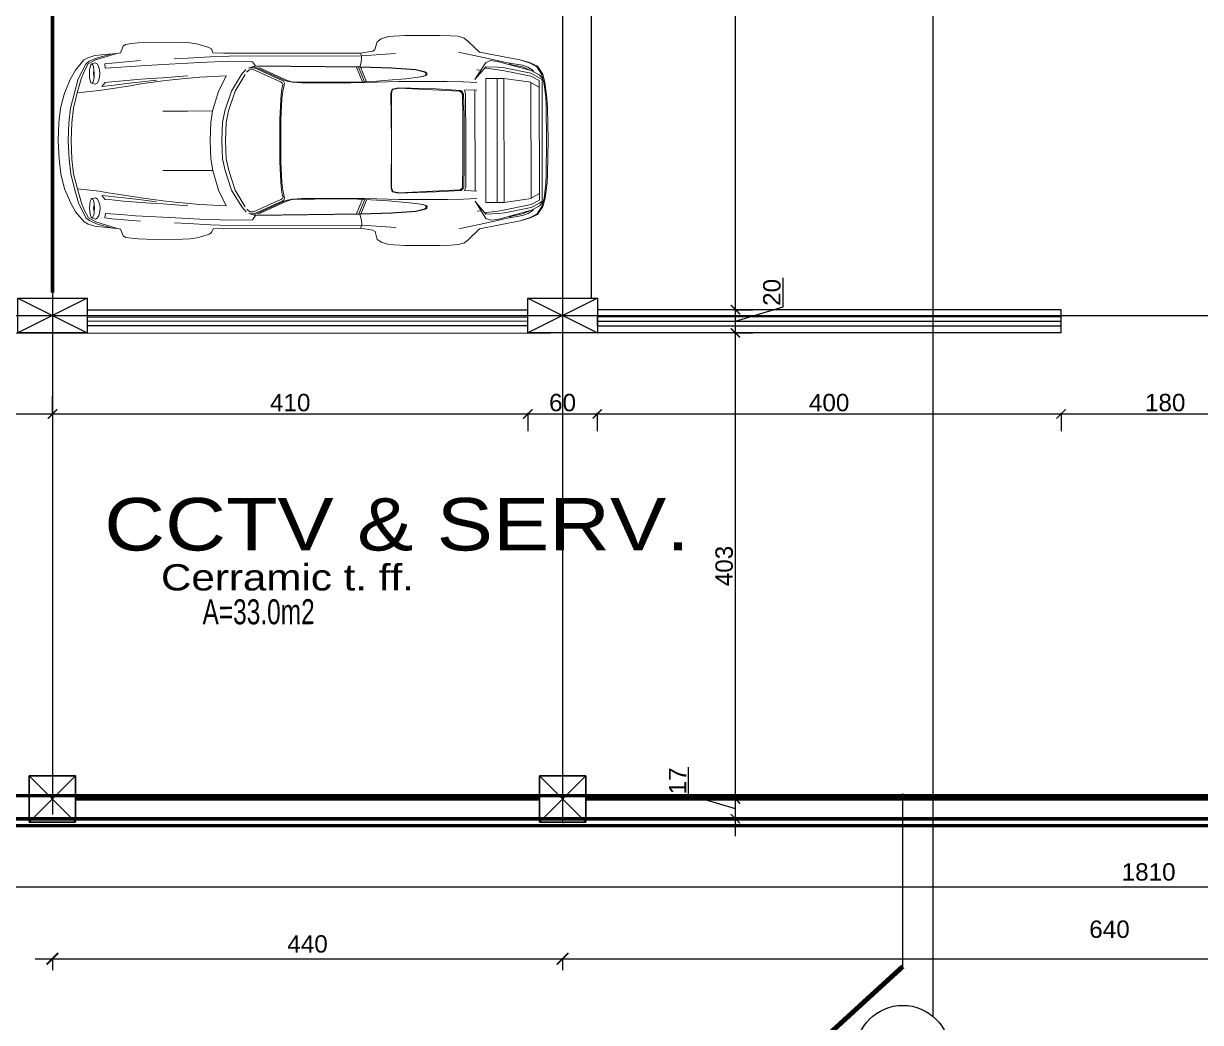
# Model space of a CAD drawing. Extents: x 250879 to 348495, y -51522 to -9360.
# Drawn here: x 307657 to 308673, y -23704 to -22841 of the extents above; entities that cross this region are included whole.
import ezdxf

# ---------------------------------------------------------------- set-up
doc = ezdxf.new("R2010")
doc.units = 0
doc.layers.get('0').update_dxf_attribs({"linetype": 'CONTINUOUS'})
doc.layers.get('DEFPOINTS').update_dxf_attribs({"color": 9, "linetype": 'CONTINUOUS'})
for name, color, linetype, lineweight in [('A-text finishing', 6, 'CONTINUOUS', 13), ('A-text function', 30, 'CONTINUOUS', 20), ('FIGURES', 153, 'CONTINUOUS', 0)]:
    doc.layers.add(name, color=color, linetype=linetype, lineweight=lineweight)
for name, color, linetype in [('AXIS', 1, 'CONTINUOUS'), ('COLUMN', 5, 'CONTINUOUS'), ('FURNITURE', 4, 'CONTINUOUS'), ('HATCH', 8, 'CONTINUOUS'), ('TEXT', 3, 'CONTINUOUS'), ('WALL', 7, 'CONTINUOUS'), ('WALL1', 2, 'CONTINUOUS')]:
    doc.layers.add(name, color=color, linetype=linetype)
doc.styles.add('ARIAL', font='BOD_CR.TTF', dxfattribs={"width": 1.2})
doc.styles.get("Standard").update_dxf_attribs({"font": 'sanss___.ttf', "height": 15})
doc.dimstyles.get("Standard").update_dxf_attribs({"dimtxt": 15, "dimasz": 10, "dimexe": 10, "dimexo": 30, "dimgap": 5, "dimtad": 1, "dimdec": 0, "dimdsep": 46, "dimtxsty": 'Standard', "dimblk1": 'ARCHTICK', "dimblk2": 'ARCHTICK', "dimsah": 1, "dimcen": 2.5, "dimdle": 15, "dimclrd": 3, "dimclre": 3, "dimclrt": 3, "dimazin": 0, "dimtfac": 1, "dimtdec": 0, "dimtmove": 2, "dimatfit": 2, "dimldrblk": 'ARCHTICK', "dimfxl": 1.0455, "dimfxlon": 1, "dimtolj": 1, "dimtzin": 0, "dimarcsym": 0})
doc.dimstyles.new('STANDARD$0', dxfattribs={"dimscale": 0, "dimtxt": 12, "dimasz": 8, "dimexe": 15, "dimexo": 0.0625, "dimgap": 2, "dimtad": 1, "dimdec": 0, "dimzin": 0, "dimdsep": 46, "dimtxsty": 'Standard', "dimblk1": 'ARCHTICK', "dimblk2": 'ARCHTICK', "dimsah": 1, "dimcen": 0.09, "dimdle": 15, "dimclrd": 3, "dimclre": 3, "dimclrt": 3, "dimazin": 0, "dimtfac": 1, "dimtdec": 0, "dimtofl": 0, "dimtmove": 1, "dimatfit": 3, "dimldrblk": 'ARCHTICK', "dimfxl": 1.0455, "dimfxlon": 1, "dimtolj": 1, "dimtzin": 0, "dimarcsym": 0})

# ---------------------------------------------------------------- blocks, each defined once
blk = doc.blocks.new('_ARCHTICK')
at = {"color": 0, "linetype": 'ByBlock', "const_width": 0.15}
blk.add_lwpolyline([(-0.5, -0.5), (0.5, 0.5)], dxfattribs=at)
blk = doc.blocks.new('*D143')
at = {"layer": 'DEFPOINTS', "color": 0, "linetype": 'ByBlock', "ltscale": 3, "transparency": 16777216}
for p in [(307681.6, -23640.9), (308122.1, -23640.9), (308122.1, -23648.7)]:
    blk.add_point(p, dxfattribs=at)
at = {"layer": 'WALL1', "color": 3, "linetype": 'ByBlock', "lineweight": -2, "ltscale": 3, "transparency": 16777216}
for p, q in [((307666.6, -23648.7), (308137.1, -23648.7)), ((307681.6, -23648.7), (307681.6, -23658.7)), ((308122.1, -23648.7), (308122.1, -23658.7))]:
    blk.add_line(p, q, dxfattribs=at)
at = {"layer": 'WALL1', "color": 3, "linetype": 'ByBlock', "lineweight": -2, "ltscale": 3, "transparency": 16777216, "xscale": 10, "yscale": 10, "zscale": 10, "rotation": 180}
blk.add_blockref('_ARCHTICK', (307681.6, -23648.7), dxfattribs=at)
at = {"layer": 'WALL1', "color": 3, "linetype": 'ByBlock', "lineweight": -2, "ltscale": 3, "transparency": 16777216, "xscale": 10, "yscale": 10, "zscale": 10}
blk.add_blockref('_ARCHTICK', (308122.1, -23648.7), dxfattribs=at)
at = {"layer": 'WALL1', "color": 3, "linetype": 'ByBlock', "ltscale": 3, "transparency": 16777216, "insert": (307901.9, -23636), "char_height": 15, "attachment_point": 5}
blk.add_mtext('\\A1;440', dxfattribs=at)
blk = doc.blocks.new('*D144')
at = {"layer": 'DEFPOINTS', "color": 0, "linetype": 'ByBlock', "ltscale": 3, "transparency": 16777216}
for p in [(308122.1, -23640.9), (308762.4, -23648.7), (308762.4, -23648.7)]:
    blk.add_point(p, dxfattribs=at)
at = {"layer": 'WALL1', "color": 3, "linetype": 'ByBlock', "lineweight": -2, "ltscale": 3, "transparency": 16777216}
for p, q in [((308762.4, -23648.7), (308762.4, -23638.7)), ((308107.1, -23648.7), (308777.4, -23648.7)), ((308122.1, -23648.7), (308122.1, -23658.7))]:
    blk.add_line(p, q, dxfattribs=at)
at = {"layer": 'WALL1', "color": 3, "linetype": 'ByBlock', "lineweight": -2, "ltscale": 3, "transparency": 16777216, "xscale": 10, "yscale": 10, "zscale": 10, "rotation": 180}
blk.add_blockref('_ARCHTICK', (308122.1, -23648.7), dxfattribs=at)
at = {"layer": 'WALL1', "color": 3, "linetype": 'ByBlock', "lineweight": -2, "ltscale": 3, "transparency": 16777216, "xscale": 10, "yscale": 10, "zscale": 10}
blk.add_blockref('_ARCHTICK', (308762.4, -23648.7), dxfattribs=at)
at = {"layer": 'WALL1', "color": 3, "linetype": 'ByBlock', "ltscale": 3, "transparency": 16777216, "insert": (308594.4, -23623.3), "char_height": 15, "attachment_point": 5}
blk.add_mtext('\\A1;640', dxfattribs=at)
blk = doc.blocks.new('XREF1$0$02PCAR09')
at = {"color": 0, "linetype": 'ByBlock'}
for p, q in [((-139.39, 33.77), (-143.26, 30.05)), ((-138.14, 34.83), (-139.39, 33.77)), ((-136.04, 35.43), (-138.14, 34.83)), ((-133.57, 35.58), (-136.04, 35.43)), ((-129.86, 35.7), (-133.57, 35.58)), ((-117.88, 35.7), (-129.86, 35.7)), ((-112.33, 35.34), (-117.88, 35.7)), ((-109.85, 34.59), (-112.33, 35.34)), ((-108.47, 33.6), (-109.85, 34.59)), ((-107.73, 30.95), (-108.47, 33.6)), ((-48.85, 32.53), (-51.29, 31.76)), ((-47.09, 33.02), (-48.85, 32.53)), ((-44.85, 33.29), (-47.09, 33.02)), ((-42.26, 33.45), (-44.85, 33.29)), ((-32.75, 33.53), (-42.26, 33.45)), ((-27.18, 33.31), (-32.75, 33.53)), ((-24.96, 33.14), (-27.18, 33.31)), ((-22.98, 32.83), (-24.96, 33.14)), ((-22.13, 32.24), (-22.98, 32.83)), ((-21.22, 30), (-22.13, 32.24)), ((-143.26, 30.05), (-157.04, 27.42)), ((-136.16, 30.07), (-146.25, 27.9)), ((-103.18, 28.82), (-114.79, 29.59)), ((-107, 30.43), (-107.73, 30.95)), ((-102.8, 29.76), (-107, 30.43)), ((-103.18, 28.82), (-102.8, 29.76)), ((-58.2, 28.79), (-103.18, 28.82)), ((-103.18, 28.09), (-103.18, 28.82)), ((-103.06, 26.7), (-103.18, 28.09)), ((-56.22, 29.83), (-102.8, 29.76)), ((-58.2, 28.77), (-51.78, 28.55)), ((-52.64, 29.95), (-56.22, 29.83)), ((-52.16, 31.23), (-52.64, 29.95)), ((-51.29, 31.76), (-52.16, 31.23)), ((-51.78, 28.55), (-44.15, 28.14)), ((-44.15, 28.14), (-39.54, 27.93)), ((-19.65, 29.66), (-21.22, 30)), ((-12.48, 29.04), (-19.65, 29.78)), ((-12.79, 27.56), (-19.65, 29.66)), ((-13.04, 28.18), (-17.96, 29.55)), ((-10.59, 27.09), (-13.04, 28.18)), ((-10.14, 28.29), (-12.48, 29.04)), ((-8.78, 27.56), (-10.14, 28.29)), ((-164.79, 22.49), (-162.98, 25.22)), ((-162.81, 24.98), (-164.42, 22.49)), ((-162.98, 25.22), (-160.29, 26.5)), ((-160.49, 26.23), (-162.81, 24.98)), ((-159.78, 24.91), (-161.5, 23.73)), ((-149.39, 26.87), (-160.88, 23.8)), ((-151.85, 24.65), (-160.77, 22.81)), ((-157.04, 27.42), (-160.49, 26.23)), ((-160.29, 26.5), (-157.04, 27.42)), ((-159.78, 24.24), (-160.17, 23.99)), ((-157.91, 25.53), (-159.78, 24.91)), ((-157.91, 25.01), (-159.78, 24.24)), ((-152.81, 26.43), (-157.91, 25.53)), ((-153.83, 25.85), (-157.91, 25.01)), ((-153.47, 26.28), (-153.83, 25.85)), ((-146.25, 27.9), (-152.81, 26.43)), ((-149.51, 24.91), (-151.85, 24.65)), ((-151.85, 23.66), (-149.51, 24.04)), ((-145.43, 25.03), (-149.51, 24.91)), ((-149.51, 24.04), (-145.43, 24.53)), ((-147.04, 27.13), (-149.39, 26.87)), ((-145.43, 26.52), (-147.04, 27.13)), ((-141.73, 20.71), (-145.43, 26.52)), ((-145.43, 25.03), (-141.73, 20.73)), ((-145.43, 24.53), (-145.43, 25.03)), ((-142.39, 24.02), (-143.85, 23.95)), ((-124.86, 23.34), (-121.58, 24.14)), ((-121.6, 24.01), (-113.44, 24.57)), ((-121.58, 24.14), (-113.44, 24.69)), ((-113.44, 24.69), (-102.68, 25.08)), ((-113.44, 24.57), (-102.68, 24.96)), ((-104.9, 20.03), (-102.9, 24.96)), ((-104.22, 19.99), (-102.17, 24.96)), ((-101.45, 24.96), (-103.47, 19.98)), ((-102.68, 25.44), (-103.06, 26.7)), ((-67.1, 25.44), (-102.68, 25.06)), ((-102.68, 25.08), (-102.68, 25.44)), ((-102.68, 24.94), (-67.65, 25.32)), ((-102.68, 25.06), (-102.68, 24.94)), ((-77.45, 20.66), (-68.24, 24.88)), ((-67.39, 24.89), (-76.59, 20.66)), ((-76.17, 20.52), (-66.86, 24.77)), ((-66.4, 24.24), (-75.65, 20.03)), ((-66.42, 25.2), (-67.39, 24.89)), ((-67.1, 25.46), (-66.11, 26.89)), ((-67.1, 25.54), (-67.1, 25.54)), ((-64.81, 24.72), (-67.1, 25.46)), ((-66.86, 24.77), (-65.78, 24.81)), ((-65.14, 24.16), (-66.4, 24.24)), ((-58.32, 27.06), (-66.11, 26.89)), ((-65.78, 24.81), (-64.81, 24.72)), ((-64.13, 23.29), (-65.14, 24.16)), ((-62.4, 22.49), (-63.89, 24.21)), ((-48.2, 26.63), (-58.32, 27.06)), ((-44.15, 26.41), (-48.2, 26.63)), ((-35.6, 25.95), (-44.15, 26.41)), ((-26.33, 25.46), (-35.6, 25.95)), ((-28.03, 27.35), (-18.29, 26.45)), ((-21.41, 25.08), (-26.33, 25.46)), ((-16.03, 24.72), (-21.41, 25.08)), ((-18.29, 26.45), (-15.88, 26.19)), ((-15.88, 26.19), (-16.03, 24.72)), ((-14.22, 22.91), (-14.12, 24.14)), ((-14.12, 24.14), (-13.76, 25.41)), ((-13.76, 25.41), (-13.28, 26.26)), ((-13.28, 26.26), (-12.67, 26.55)), ((-10.26, 26.19), (-12.79, 27.56)), ((-12.67, 26.55), (-11.49, 26.19)), ((-12.31, 22.86), (-12.22, 24.26)), ((-12.22, 24.26), (-12.07, 25.22)), ((-12.22, 24.26), (-12.04, 22.86)), ((-12.07, 25.22), (-11.81, 25.93)), ((-11.81, 25.93), (-11.49, 26.19)), ((-11.49, 26.19), (-11.18, 25.93)), ((-11.18, 25.93), (-10.93, 25.22)), ((-10.93, 25.22), (-10.74, 24.13)), ((-10.74, 24.13), (-10.69, 22.86)), ((-9.43, 26.13), (-10.59, 27.09)), ((-8.9, 23.63), (-10.26, 26.19)), ((-6.9, 21.08), (-9.43, 26.13)), ((-5.94, 24.09), (-8.78, 27.56)), ((-4.27, 21.14), (-5.94, 24.09)), ((-165.56, 19.69), (-164.79, 22.49)), ((-164.42, 22.49), (-165.19, 19.69)), ((-163.6, 22.32), (-164.59, 21.21)), ((-163.6, 21.32), (-164.59, 20.71)), ((-164.59, -21.21), (-164.59, 21.21)), ((-160.88, 23.8), (-163.6, 22.32)), ((-160.77, 22.81), (-163.6, 21.32)), ((-163.6, 20.33), (-160.77, 21.82)), ((-163.6, 20.33), (-163.6, -20.33)), ((-161.5, 23.73), (-161.74, 23.33)), ((-160.77, 21.82), (-151.85, 23.66)), ((-160.77, 19.82), (-151.61, 21.07)), ((-151.61, 21.07), (-151.61, -21.07)), ((-151.61, 21.07), (-145.43, 21.07)), ((-149.26, 21.07), (-149.26, -21.19)), ((-145.43, -21.07), (-145.43, 21.07)), ((-132.34, 20.03), (-137.77, 19.96)), ((-126.04, 20.1), (-132.34, 20.03)), ((-115.78, 20.11), (-126.04, 20.1)), ((-125.42, 22.45), (-125.37, 22.96)), ((-125.08, 22.11), (-125.42, 22.45)), ((-125.37, 22.96), (-124.86, 23.34)), ((-125.15, 22.43), (-125.13, 22.84)), ((-124.89, 22.11), (-125.15, 22.43)), ((-125.13, 22.84), (-124.69, 23.22)), ((-124.01, 21.73), (-125.08, 22.11)), ((-123.84, 21.73), (-124.89, 22.11)), ((-124.69, 23.22), (-121.6, 24.01)), ((-121.62, 21.38), (-124.01, 21.73)), ((-121.62, 21.38), (-123.84, 21.73)), ((-118.22, 21.03), (-121.62, 21.38)), ((-112.19, 20.51), (-118.22, 21.03)), ((-108.37, 19.87), (-115.78, 20.11)), ((-108.37, 20.23), (-112.19, 20.51)), ((-104.22, 19.99), (-108.37, 20.23)), ((-79.67, 19.96), (-78.74, 20.2)), ((-77.89, 20.2), (-79.63, 19.86)), ((-78.74, 20.2), (-77.45, 20.66)), ((-77.21, 20.44), (-77.89, 20.2)), ((-76.59, 20.66), (-77.21, 20.44)), ((-76.95, 19.52), (-76.71, 20.25)), ((-76.71, 20.25), (-76.17, 20.52)), ((-75.65, 20.03), (-76.22, 19.69)), ((-60.22, 16.82), (-63.6, 22.49)), ((-58.97, 16.82), (-62.4, 22.49)), ((-57.13, 22.11), (-54.53, 16.8)), ((-48.2, 21.63), (-57.13, 22.11)), ((-39.78, 20.85), (-48.2, 21.63)), ((-39.78, 21.75), (-44.12, 22.11)), ((-35.6, 21.46), (-39.78, 21.75)), ((-35.6, 20.37), (-39.78, 20.85)), ((-31.38, 21.21), (-35.6, 21.46)), ((-28.21, 19.38), (-35.6, 20.37)), ((-33.48, 20.69), (-27.45, 19.99)), ((-26.79, 20.88), (-31.38, 21.21)), ((-22.2, 20.45), (-26.79, 20.88)), ((-18.2, 20.06), (-22.2, 20.45)), ((-16, 19.87), (-18.2, 20.06)), ((-14.12, 21.68), (-14.22, 22.91)), ((-13.76, 20.44), (-14.12, 21.68)), ((-13.28, 19.65), (-13.76, 20.44)), ((-12.24, 21.56), (-12.31, 22.86)), ((-12.04, 22.86), (-12.24, 21.56)), ((-12.07, 20.57), (-12.24, 21.58)), ((-11.81, 19.84), (-12.07, 20.57)), ((-10.93, 20.51), (-11.18, 19.81)), ((-10.74, 21.58), (-10.93, 20.51)), ((-10.69, 22.86), (-10.74, 21.58)), ((-7.91, 21.15), (-8.9, 23.63)), ((-6.56, 16.32), (-7.91, 21.15)), ((-5.57, 16.32), (-6.9, 21.08)), ((-2.17, 16.31), (-4.27, 21.14)), ((-166.21, 14.44), (-165.56, 19.69)), ((-165.19, 19.69), (-165.8, 14.82)), ((-163.6, 18.05), (-160.88, 19.53)), ((-160.77, 19.82), (-160.77, -19.82)), ((-137.77, 19.96), (-142.39, 19.75)), ((-138.14, 17.06), (-142.38, 17.26)), ((-141.73, 17.26), (-141.73, -17.16)), ((-138.57, 15.9), (-138.14, 17.06)), ((-137.51, 16.58), (-137.9, 15.9)), ((-136.98, 17.01), (-137.51, 16.58)), ((-137.48, 15.78), (-137.08, 16.44)), ((-137.08, 16.44), (-136.55, 16.78)), ((-128.55, 17.52), (-136.98, 17.01)), ((-136.55, 16.78), (-115.95, 17.82)), ((-115.76, 17.94), (-128.55, 17.52)), ((-115.95, 17.82), (-113.73, 17.36)), ((-113.56, 17.48), (-115.76, 17.94)), ((-113.73, 17.36), (-113.35, 15.95)), ((-113.2, 16.07), (-113.56, 17.48)), ((-113.4, -0.02), (-113.2, 16.07)), ((-104.27, 19.73), (-108.37, 19.87)), ((-99.56, 19.65), (-104.27, 19.73)), ((-99.52, 19.84), (-104.22, 19.99)), ((-87.11, 19.64), (-99.56, 19.65)), ((-87.11, 19.87), (-99.52, 19.84)), ((-82.86, 19.87), (-87.11, 19.87)), ((-82.86, 19.72), (-87.11, 19.64)), ((-79.67, 19.98), (-82.86, 19.87)), ((-79.63, 19.86), (-82.86, 19.72)), ((-76.73, 18.37), (-76.95, 19.52)), ((-76.42, 16.82), (-76.73, 18.37)), ((-76.22, 19.69), (-76.44, 19.24)), ((-76.44, 19.24), (-76.15, 18.22)), ((-76.1, 14.07), (-76.42, 16.82)), ((-76.15, 18.22), (-75.93, 16.82)), ((-75.93, 16.82), (-75.72, 13.98)), ((-60.22, 16.82), (-60.22, 16.82)), ((-58, 10.14), (-60.22, 16.82)), ((-56.75, 10.14), (-58.97, 16.82)), ((-54.53, 16.8), (-52.55, 10.14)), ((-24.62, 18.78), (-28.21, 19.38)), ((-27.45, 19.99), (-23.36, 19.5)), ((-17.01, 17.6), (-24.62, 18.78)), ((-23.36, 19.5), (-19.12, 18.97)), ((-19.12, 18.97), (-14.89, 18.51)), ((-13.95, 17.11), (-17.01, 17.6)), ((-14.89, 18.51), (-16, 19.87)), ((-6.56, 16.32), (-13.95, 17.11)), ((-12.67, 19.33), (-13.28, 19.65)), ((-11.49, 19.6), (-12.67, 19.33)), ((-11.49, 19.6), (-11.81, 19.84)), ((-11.18, 19.81), (-11.49, 19.6)), ((-5.26, 11.13), (-6.56, 16.32)), ((-4.27, 11.13), (-5.57, 16.32)), ((-0.87, 11.13), (-2.17, 16.31)), ((-166.35, 11.22), (-166.21, 14.44)), ((-165.8, 14.82), (-165.94, 11.59)), ((-138.66, 0), (-138.57, 15.9)), ((-137.9, 15.9), (-138.04, 8.28)), ((-137.56, 8.16), (-137.48, 15.78)), ((-113.35, 15.95), (-113.4, 0.02)), ((-76.1, 14.07), (-75.74, 7.15)), ((-75.72, 13.98), (-75.43, 7.15)), ((-166.57, 0.02), (-166.35, 11.22)), ((-165.94, 11.59), (-166.08, 0)), ((-138.04, 8.28), (-138.04, 0)), ((-137.56, 0), (-137.56, 8.16)), ((-57.13, 6.18), (-58, 10.14)), ((-55.9, 6.18), (-56.75, 10.14)), ((-52.55, 10.14), (-44.12, 10.09)), ((-52.55, 10.14), (-51.92, 6.18)), ((-44.12, 10.09), (-35.6, 10.09)), ((-4.7, 6.2), (-5.26, 11.13)), ((-3.7, 6.2), (-4.27, 11.13)), ((-0.31, 6.18), (-0.87, 11.13)), ((-75.74, 7.15), (-75.77, 0)), ((-75.43, 7.15), (-75.4, 0)), ((-56.89, 0), (-57.13, 6.18)), ((-55.64, 0), (-55.9, 6.18)), ((-51.92, 6.18), (-51.68, 0)), ((-4.39, 0), (-4.7, 6.2)), ((-3.4, 0), (-3.7, 6.2)), ((0, 0), (-0.31, 6.18)), ((-165.94, -11.59), (-166.08, 0)), ((-138.66, 0), (-138.57, -15.9)), ((-138.04, -8.28), (-138.04, 0)), ((-137.56, 0), (-137.56, -8.16)), ((-113.4, 0.02), (-113.2, -16.07)), ((-75.74, -7.15), (-75.77, 0)), ((-75.43, -7.15), (-75.4, 0)), ((-56.89, 0), (-57.13, -6.18)), ((-55.64, 0), (-55.9, -6.18)), ((-51.92, -6.18), (-51.68, 0)), ((-4.39, 0), (-4.7, -6.2)), ((-3.4, 0), (-3.7, -6.2)), ((0, 0), (-0.31, -6.18)), ((-166.57, -0.02), (-166.35, -11.22)), ((-113.35, -15.95), (-113.4, -0.02)), ((-76.1, -14.07), (-75.74, -7.15)), ((-75.72, -13.98), (-75.43, -7.15)), ((-57.13, -6.18), (-58, -10.14)), ((-55.9, -6.18), (-56.75, -10.14)), ((-52.55, -10.14), (-51.92, -6.18)), ((-4.7, -6.2), (-5.26, -11.13)), ((-3.7, -6.2), (-4.27, -11.13)), ((-0.31, -6.18), (-0.87, -11.13)), ((-166.35, -11.22), (-166.21, -14.44)), ((-165.8, -14.82), (-165.94, -11.59)), ((-137.9, -15.9), (-138.04, -8.28)), ((-137.56, -8.16), (-137.48, -15.78)), ((-58, -10.14), (-60.22, -16.82)), ((-56.75, -10.14), (-58.97, -16.82)), ((-54.53, -16.8), (-52.55, -10.14)), ((-52.55, -10.14), (-44.12, -10.09)), ((-44.12, -10.09), (-35.6, -10.09)), ((-5.26, -11.13), (-6.56, -16.32)), ((-4.27, -11.13), (-5.57, -16.32)), ((-0.87, -11.13), (-2.17, -16.31)), ((-166.21, -14.44), (-165.56, -19.69)), ((-165.19, -19.69), (-165.8, -14.82)), ((-138.57, -15.9), (-138.14, -17.06)), ((-137.51, -16.58), (-137.9, -15.9)), ((-137.48, -15.78), (-137.08, -16.44)), ((-113.73, -17.36), (-113.35, -15.95)), ((-76.1, -14.07), (-76.42, -16.82)), ((-75.93, -16.82), (-75.72, -13.98)), ((-165.56, -19.69), (-164.79, -22.49)), ((-164.42, -22.49), (-165.19, -19.69)), ((-163.6, -18.05), (-160.88, -19.53)), ((-160.77, -19.82), (-151.61, -21.07)), ((-137.77, -19.96), (-142.39, -19.75)), ((-138.14, -17.06), (-142.38, -17.26)), ((-132.34, -20.03), (-137.77, -19.96)), ((-136.98, -17.01), (-137.51, -16.58)), ((-137.08, -16.44), (-136.55, -16.78)), ((-128.55, -17.52), (-136.98, -17.01)), ((-136.55, -16.78), (-115.95, -17.82)), ((-115.76, -17.94), (-128.55, -17.52)), ((-115.95, -17.82), (-113.73, -17.36)), ((-108.37, -19.87), (-115.78, -20.11)), ((-113.56, -17.48), (-115.76, -17.94)), ((-113.2, -16.07), (-113.56, -17.48)), ((-104.27, -19.73), (-108.37, -19.87)), ((-104.22, -19.99), (-108.37, -20.23)), ((-99.56, -19.65), (-104.27, -19.73)), ((-99.52, -19.84), (-104.22, -19.99)), ((-104.22, -19.99), (-102.17, -24.96)), ((-101.45, -24.96), (-103.47, -19.98)), ((-87.11, -19.64), (-99.56, -19.65)), ((-87.11, -19.87), (-99.52, -19.84)), ((-82.86, -19.72), (-87.11, -19.64)), ((-82.86, -19.87), (-87.11, -19.87)), ((-79.63, -19.86), (-82.86, -19.72)), ((-79.67, -19.98), (-82.86, -19.87)), ((-79.67, -19.96), (-78.74, -20.2)), ((-77.89, -20.2), (-79.63, -19.86)), ((-76.73, -18.37), (-76.95, -19.52)), ((-76.95, -19.52), (-76.71, -20.25)), ((-76.42, -16.82), (-76.73, -18.37)), ((-76.44, -19.24), (-76.15, -18.22)), ((-76.22, -19.69), (-76.44, -19.24)), ((-75.65, -20.03), (-76.22, -19.69)), ((-76.15, -18.22), (-75.93, -16.82)), ((-60.22, -16.82), (-63.6, -22.49)), ((-58.97, -16.82), (-62.4, -22.49)), ((-60.22, -16.82), (-60.22, -16.82)), ((-57.13, -22.11), (-54.53, -16.8)), ((-28.21, -19.38), (-35.6, -20.37)), ((-33.48, -20.69), (-27.45, -19.99)), ((-24.62, -18.78), (-28.21, -19.38)), ((-27.45, -19.99), (-23.36, -19.5)), ((-17.01, -17.6), (-24.62, -18.78)), ((-23.36, -19.5), (-19.12, -18.97)), ((-19.12, -18.97), (-14.89, -18.51)), ((-16, -19.87), (-18.2, -20.06)), ((-13.95, -17.11), (-17.01, -17.6)), ((-14.89, -18.51), (-16, -19.87)), ((-6.56, -16.32), (-13.95, -17.11)), ((-13.28, -19.65), (-13.76, -20.44)), ((-12.67, -19.33), (-13.28, -19.65)), ((-11.49, -19.6), (-12.67, -19.33)), ((-11.81, -19.84), (-12.07, -20.57)), ((-11.49, -19.6), (-11.81, -19.84)), ((-11.18, -19.81), (-11.49, -19.6)), ((-10.93, -20.51), (-11.18, -19.81)), ((-6.56, -16.32), (-7.91, -21.15)), ((-5.57, -16.32), (-6.9, -21.08)), ((-2.17, -16.31), (-4.27, -21.14)), ((-164.79, -22.49), (-162.98, -25.22)), ((-163.6, -21.32), (-164.59, -20.71)), ((-163.6, -22.32), (-164.59, -21.21)), ((-162.81, -24.98), (-164.42, -22.49)), ((-163.6, -20.33), (-160.77, -21.82)), ((-160.77, -22.81), (-163.6, -21.32)), ((-160.88, -23.8), (-163.6, -22.32)), ((-161.5, -23.73), (-161.74, -23.33)), ((-159.78, -24.91), (-161.5, -23.73)), ((-149.39, -26.87), (-160.88, -23.8)), ((-160.77, -21.82), (-151.85, -23.66)), ((-151.85, -24.65), (-160.77, -22.81)), ((-159.78, -24.24), (-160.17, -23.99)), ((-151.85, -23.66), (-149.51, -24.04)), ((-151.61, -21.07), (-145.43, -21.07)), ((-141.73, -20.71), (-145.43, -26.52)), ((-145.43, -25.03), (-141.73, -20.73)), ((-142.39, -24.02), (-143.85, -23.95)), ((-126.04, -20.1), (-132.34, -20.03)), ((-115.78, -20.11), (-126.04, -20.1)), ((-125.08, -22.11), (-125.42, -22.45)), ((-125.42, -22.45), (-125.37, -22.96)), ((-125.37, -22.96), (-124.86, -23.34)), ((-124.89, -22.11), (-125.15, -22.43)), ((-125.15, -22.43), (-125.13, -22.84)), ((-125.13, -22.84), (-124.69, -23.22)), ((-124.01, -21.73), (-125.08, -22.11)), ((-123.84, -21.73), (-124.89, -22.11)), ((-124.86, -23.34), (-121.58, -24.14)), ((-124.69, -23.22), (-121.6, -24.01)), ((-121.62, -21.38), (-124.01, -21.73)), ((-121.62, -21.38), (-123.84, -21.73)), ((-118.22, -21.03), (-121.62, -21.38)), ((-121.6, -24.01), (-113.44, -24.57)), ((-112.19, -20.51), (-118.22, -21.03)), ((-108.37, -20.23), (-112.19, -20.51)), ((-104.9, -20.03), (-102.9, -24.96)), ((-78.74, -20.2), (-77.45, -20.66)), ((-77.21, -20.44), (-77.89, -20.2)), ((-77.45, -20.66), (-68.24, -24.88)), ((-76.59, -20.66), (-77.21, -20.44)), ((-76.71, -20.25), (-76.17, -20.52)), ((-67.39, -24.89), (-76.59, -20.66)), ((-76.17, -20.52), (-66.86, -24.77)), ((-66.4, -24.24), (-75.65, -20.03)), ((-64.13, -23.29), (-65.14, -24.16)), ((-62.4, -22.49), (-63.89, -24.21)), ((-48.2, -21.63), (-57.13, -22.11)), ((-39.78, -20.85), (-48.2, -21.63)), ((-39.78, -21.75), (-44.12, -22.11)), ((-35.6, -20.37), (-39.78, -20.85)), ((-35.6, -21.46), (-39.78, -21.75)), ((-31.38, -21.21), (-35.6, -21.46)), ((-26.79, -20.88), (-31.38, -21.21)), ((-22.2, -20.45), (-26.79, -20.88)), ((-18.2, -20.06), (-22.2, -20.45)), ((-14.12, -21.68), (-14.22, -22.91)), ((-14.22, -22.91), (-14.12, -24.14)), ((-13.76, -20.44), (-14.12, -21.68)), ((-12.24, -21.56), (-12.31, -22.86)), ((-12.31, -22.86), (-12.22, -24.26)), ((-12.07, -20.57), (-12.24, -21.58)), ((-12.04, -22.86), (-12.24, -21.56)), ((-12.22, -24.26), (-12.04, -22.86)), ((-10.74, -21.58), (-10.93, -20.51)), ((-10.69, -22.86), (-10.74, -21.58)), ((-10.74, -24.13), (-10.69, -22.86)), ((-8.9, -23.63), (-10.26, -26.19)), ((-6.9, -21.08), (-9.43, -26.13)), ((-7.91, -21.15), (-8.9, -23.63)), ((-4.27, -21.14), (-5.94, -24.09)), ((-162.98, -25.22), (-160.29, -26.5)), ((-160.49, -26.23), (-162.81, -24.98)), ((-157.04, -27.42), (-160.49, -26.23)), ((-160.29, -26.5), (-157.04, -27.42)), ((-157.91, -25.01), (-159.78, -24.24)), ((-157.91, -25.53), (-159.78, -24.91)), ((-153.83, -25.85), (-157.91, -25.01)), ((-152.81, -26.43), (-157.91, -25.53)), ((-143.26, -30.05), (-157.04, -27.42)), ((-153.47, -26.28), (-153.83, -25.85)), ((-146.25, -27.9), (-152.81, -26.43)), ((-149.51, -24.91), (-151.85, -24.65)), ((-149.51, -24.04), (-145.43, -24.53)), ((-145.43, -25.03), (-149.51, -24.91)), ((-147.04, -27.13), (-149.39, -26.87)), ((-145.43, -26.52), (-147.04, -27.13)), ((-136.16, -30.07), (-146.25, -27.9)), ((-145.43, -24.53), (-145.43, -25.03)), ((-121.58, -24.14), (-113.44, -24.69)), ((-113.44, -24.57), (-102.68, -24.96)), ((-113.44, -24.69), (-102.68, -25.08)), ((-103.06, -26.7), (-103.18, -28.09)), ((-102.68, -25.44), (-103.06, -26.7)), ((-102.68, -25.06), (-102.68, -24.94)), ((-102.68, -24.94), (-67.65, -25.32)), ((-67.1, -25.44), (-102.68, -25.06)), ((-102.68, -25.08), (-102.68, -25.44)), ((-66.42, -25.2), (-67.39, -24.89)), ((-64.81, -24.72), (-67.1, -25.46)), ((-67.1, -25.46), (-66.11, -26.89)), ((-67.1, -25.54), (-67.1, -25.54)), ((-66.86, -24.77), (-65.78, -24.81)), ((-65.14, -24.16), (-66.4, -24.24)), ((-58.32, -27.06), (-66.11, -26.89)), ((-65.78, -24.81), (-64.81, -24.72)), ((-48.2, -26.63), (-58.32, -27.06)), ((-44.15, -26.41), (-48.2, -26.63)), ((-35.6, -25.95), (-44.15, -26.41)), ((-44.15, -28.14), (-39.54, -27.93)), ((-26.33, -25.46), (-35.6, -25.95)), ((-28.03, -27.35), (-18.29, -26.45)), ((-21.41, -25.08), (-26.33, -25.46)), ((-16.03, -24.72), (-21.41, -25.08)), ((-12.79, -27.56), (-19.65, -29.66)), ((-18.29, -26.45), (-15.88, -26.19)), ((-15.88, -26.19), (-16.03, -24.72)), ((-14.12, -24.14), (-13.76, -25.41)), ((-13.76, -25.41), (-13.28, -26.26)), ((-13.28, -26.26), (-12.67, -26.55)), ((-10.59, -27.09), (-13.04, -28.18)), ((-10.26, -26.19), (-12.79, -27.56)), ((-12.67, -26.55), (-11.49, -26.19)), ((-12.22, -24.26), (-12.07, -25.22)), ((-12.07, -25.22), (-11.81, -25.93)), ((-11.81, -25.93), (-11.49, -26.19)), ((-11.49, -26.19), (-11.18, -25.93)), ((-11.18, -25.93), (-10.93, -25.22)), ((-10.93, -25.22), (-10.74, -24.13)), ((-9.43, -26.13), (-10.59, -27.09)), ((-8.78, -27.56), (-10.14, -28.29)), ((-5.94, -24.09), (-8.78, -27.56)), ((-139.39, -33.77), (-143.26, -30.05)), ((-103.18, -28.82), (-114.79, -29.59)), ((-107.73, -30.95), (-108.47, -33.6)), ((-107, -30.43), (-107.73, -30.95)), ((-102.8, -29.76), (-107, -30.43)), ((-103.18, -28.09), (-103.18, -28.82)), ((-58.2, -28.79), (-103.18, -28.82)), ((-103.18, -28.82), (-102.8, -29.76)), ((-56.22, -29.83), (-102.8, -29.76)), ((-58.2, -28.77), (-51.78, -28.55)), ((-52.64, -29.95), (-56.22, -29.83)), ((-52.16, -31.23), (-52.64, -29.95)), ((-51.29, -31.76), (-52.16, -31.23)), ((-51.78, -28.55), (-44.15, -28.14)), ((-48.85, -32.53), (-51.29, -31.76)), ((-21.22, -30), (-22.13, -32.24)), ((-19.65, -29.66), (-21.22, -30)), ((-12.48, -29.04), (-19.65, -29.78)), ((-13.04, -28.18), (-17.96, -29.55)), ((-10.14, -28.29), (-12.48, -29.04)), ((-138.14, -34.83), (-139.39, -33.77)), ((-136.04, -35.43), (-138.14, -34.83)), ((-133.57, -35.58), (-136.04, -35.43)), ((-129.86, -35.7), (-133.57, -35.58)), ((-117.88, -35.7), (-129.86, -35.7)), ((-112.33, -35.34), (-117.88, -35.7)), ((-109.85, -34.59), (-112.33, -35.34)), ((-108.47, -33.6), (-109.85, -34.59)), ((-47.09, -33.02), (-48.85, -32.53)), ((-44.85, -33.29), (-47.09, -33.02)), ((-42.26, -33.45), (-44.85, -33.29)), ((-32.75, -33.53), (-42.26, -33.45)), ((-27.18, -33.31), (-32.75, -33.53)), ((-24.96, -33.14), (-27.18, -33.31)), ((-22.98, -32.83), (-24.96, -33.14)), ((-22.13, -32.24), (-22.98, -32.83))]:
    blk.add_line(p, q, dxfattribs=at)
blk = doc.blocks.new('COLUMN')
at = {"layer": 'AXIS'}
for p, q in [((236924.7, -9644.3), (236984.7, -9674.3)), ((236984.7, -9644.3), (236924.7, -9674.3))]:
    blk.add_line(p, q, dxfattribs=at)
at = {"layer": 'COLUMN'}
blk.add_lwpolyline([(236924.7, -9644.3), (236984.7, -9644.3), (236984.7, -9674.3), (236924.7, -9674.3)], close=True, dxfattribs=at)
blk = doc.blocks.new('AXISG')
at = {"layer": 'AXIS'}
for p, q in [((306715.5, -23682.8), (306715.5, -19766.8)), ((305954.9, -19949.2), (305954.9, -23524.1)), ((306395.4, -19949.2), (306395.4, -23531.7)), ((305587.5, -23093.2), (307936.9, -23093.2))]:
    blk.add_line(p, q, dxfattribs=at)
at = {"layer": 'WALL', "linetype": 'Continuous'}
for p in [(69000.2, -13433.9), (69440.7, -13433.9)]:
    blk.add_blockref('COLUMN', p, dxfattribs=at)
blk = doc.blocks.new('sec')
at = {"layer": 'WALL'}
for p, q in [((0, 105.9), (0, 319.4)), ((0, 105.9), (-115.7, 0)), ((-115.7, 0), (153.7, 0)), ((0, -105.9), (0, -153.8))]:
    blk.add_line(p, q, dxfattribs=at)
at = {"layer": 'WALL', "const_width": 6}
for points in [[(0, 105.9), (-115.7, 0), (-201.5, 0)], [(0, -105.9), (-115.7, 0)]]:
    blk.add_lwpolyline(points, dxfattribs=at)
at = {"layer": 'WALL'}
blk.add_circle((0, 0), 57.9, dxfattribs=at)
blk = doc.blocks.new('*D1183')
at = {"layer": 'DEFPOINTS', "color": 0, "linetype": 'ByBlock', "ltscale": 3, "transparency": 16777216}
for p in [(307546.6, -23527.8), (309356.3, -23527.8), (309356.3, -23586.5)]:
    blk.add_point(p, dxfattribs=at)
at = {"layer": 'WALL1', "color": 3, "linetype": 'ByBlock', "lineweight": -2, "ltscale": 3, "transparency": 16777216}
for p, q in [((307531.6, -23586.5), (309371.3, -23586.5)), ((307546.6, -23585.4), (307546.6, -23596.5)), ((309356.3, -23585.4), (309356.3, -23596.5))]:
    blk.add_line(p, q, dxfattribs=at)
at = {"layer": 'WALL1', "color": 3, "linetype": 'ByBlock', "lineweight": -2, "ltscale": 3, "transparency": 16777216, "xscale": 10, "yscale": 10, "zscale": 10, "rotation": 180}
blk.add_blockref('_ARCHTICK', (307546.6, -23586.5), dxfattribs=at)
at = {"layer": 'WALL1', "color": 3, "linetype": 'ByBlock', "lineweight": -2, "ltscale": 3, "transparency": 16777216, "xscale": 10, "yscale": 10, "zscale": 10}
blk.add_blockref('_ARCHTICK', (309356.3, -23586.5), dxfattribs=at)
at = {"layer": 'WALL1', "color": 3, "linetype": 'ByBlock', "ltscale": 3, "transparency": 16777216, "insert": (308628.2, -23573.8), "char_height": 15, "attachment_point": 5}
blk.add_mtext('\\A1;1810', dxfattribs=at)
blk = doc.blocks.new('*D1194')
at = {"layer": 'DEFPOINTS', "color": 0, "linetype": 'Continuous', "transparency": 16777216}
for p in [(308271.4, -23510.7), (308271.4, -23510.7), (308271.4, -23527.8)]:
    blk.add_point(p, dxfattribs=at)
at = {"layer": 'WALL', "color": 3, "linetype": 'Continuous', "lineweight": -2, "transparency": 16777216}
for p, q in [((308230.9, -23507.1), (308230.9, -23483.1)), ((308271.4, -23542.8), (308271.4, -23495.7)), ((308271.4, -23519.2), (308230.9, -23507.1)), ((308271.4, -23510.7), (308256.4, -23510.7)), ((308271.4, -23527.8), (308256.4, -23527.8))]:
    blk.add_line(p, q, dxfattribs=at)
at = {"layer": 'WALL', "color": 3, "linetype": 'Continuous', "lineweight": -2, "transparency": 16777216, "xscale": 8, "yscale": 8, "zscale": 8}
for p, rotation in [((308271.4, -23510.7), 90), ((308271.4, -23527.8), 270)]:
    blk.add_blockref('_ARCHTICK', p, dxfattribs=dict(at, rotation=rotation))
at = {"layer": 'WALL', "color": 3, "linetype": 'Continuous', "transparency": 16777216, "insert": (308221.4, -23495.1), "char_height": 15, "attachment_point": 5, "rotation": 90}
blk.add_mtext('\\A1;17', dxfattribs=at)
blk = doc.blocks.new('*D1195')
at = {"layer": 'DEFPOINTS', "color": 0, "linetype": 'Continuous', "transparency": 16777216}
for p in [(308252.2, -23108), (308271.4, -23108), (308271.4, -23510.7)]:
    blk.add_point(p, dxfattribs=at)
at = {"layer": 'WALL', "color": 3, "linetype": 'Continuous', "lineweight": -2, "transparency": 16777216}
for p, q in [((308271.4, -23525.7), (308271.4, -23093)), ((308270.4, -23108), (308286.4, -23108)), ((308271.4, -23510.7), (308256.4, -23510.7))]:
    blk.add_line(p, q, dxfattribs=at)
at = {"layer": 'WALL', "color": 3, "linetype": 'Continuous', "lineweight": -2, "transparency": 16777216, "xscale": 8, "yscale": 8, "zscale": 8}
for p, rotation in [((308271.4, -23108), 90), ((308271.4, -23510.7), 270)]:
    blk.add_blockref('_ARCHTICK', p, dxfattribs=dict(at, rotation=rotation))
at = {"layer": 'WALL', "color": 3, "linetype": 'Continuous', "transparency": 16777216, "insert": (308261.7, -23309.4), "char_height": 15, "attachment_point": 5, "rotation": 90}
blk.add_mtext('\\A1;403', dxfattribs=at)
blk = doc.blocks.new('*D1196')
at = {"layer": 'DEFPOINTS', "color": 0, "linetype": 'Continuous', "transparency": 16777216}
for p in [(308252.2, -23088), (308271.4, -23088), (308252.2, -23108)]:
    blk.add_point(p, dxfattribs=at)
at = {"layer": 'WALL', "color": 3, "linetype": 'Continuous', "lineweight": -2, "transparency": 16777216}
for p, q in [((308312.6, -23085.6), (308312.6, -23060.5)), ((308271.4, -23123), (308271.4, -23073)), ((308270.4, -23088), (308286.4, -23088)), ((308271.4, -23098), (308312.6, -23085.6)), ((308270.4, -23108), (308286.4, -23108))]:
    blk.add_line(p, q, dxfattribs=at)
at = {"layer": 'WALL', "color": 3, "linetype": 'Continuous', "lineweight": -2, "transparency": 16777216, "xscale": 8, "yscale": 8, "zscale": 8}
for p, rotation in [((308271.4, -23088), 90), ((308271.4, -23108), 270)]:
    blk.add_blockref('_ARCHTICK', p, dxfattribs=dict(at, rotation=rotation))
at = {"layer": 'WALL', "color": 3, "linetype": 'Continuous', "transparency": 16777216, "insert": (308302.9, -23073), "char_height": 15, "attachment_point": 5, "rotation": 90}
blk.add_mtext('\\A1;20', dxfattribs=at)
blk = doc.blocks.new('*D1197')
at = {"layer": 'DEFPOINTS', "color": 0, "linetype": 'Continuous', "transparency": 16777216}
for p in [(308202.7, -21732.9), (308271.4, -21732.9), (308252.2, -23088)]:
    blk.add_point(p, dxfattribs=at)
at = {"layer": 'WALL', "color": 3, "linetype": 'Continuous', "lineweight": -2, "transparency": 16777216}
for p, q in [((308271.4, -23103), (308271.4, -21717.9)), ((308270.4, -21732.9), (308286.4, -21732.9)), ((308270.4, -23088), (308286.4, -23088))]:
    blk.add_line(p, q, dxfattribs=at)
at = {"layer": 'WALL', "color": 3, "linetype": 'Continuous', "lineweight": -2, "transparency": 16777216, "xscale": 8, "yscale": 8, "zscale": 8}
for p, rotation in [((308271.4, -21732.9), 90), ((308271.4, -23088), 270)]:
    blk.add_blockref('_ARCHTICK', p, dxfattribs=dict(at, rotation=rotation))
at = {"layer": 'WALL', "color": 3, "linetype": 'Continuous', "transparency": 16777216, "insert": (308261.7, -22410.5), "char_height": 15, "attachment_point": 5, "rotation": 90}
blk.add_mtext('\\A1;1355', dxfattribs=at)
blk = doc.blocks.new('*D1202')
at = {"layer": 'DEFPOINTS', "color": 0, "linetype": 'Continuous', "transparency": 16777216}
for p in [(307566.6, -23178), (307681.6, -23178), (307681.6, -23178)]:
    blk.add_point(p, dxfattribs=at)
at = {"layer": 'WALL', "color": 3, "linetype": 'Continuous', "lineweight": -2, "transparency": 16777216}
for p, q in [((307566.6, -23178), (307566.6, -23163)), ((307681.6, -23178), (307681.6, -23163)), ((307551.6, -23178), (307696.6, -23178))]:
    blk.add_line(p, q, dxfattribs=at)
at = {"layer": 'WALL', "color": 3, "linetype": 'Continuous', "lineweight": -2, "transparency": 16777216, "xscale": 8, "yscale": 8, "zscale": 8, "rotation": 180}
blk.add_blockref('_ARCHTICK', (307566.6, -23178), dxfattribs=at)
at = {"layer": 'WALL', "color": 3, "linetype": 'Continuous', "lineweight": -2, "transparency": 16777216, "xscale": 8, "yscale": 8, "zscale": 8}
blk.add_blockref('_ARCHTICK', (307681.6, -23178), dxfattribs=at)
at = {"layer": 'WALL', "color": 3, "linetype": 'Continuous', "transparency": 16777216, "insert": (307624.1, -23168.3), "char_height": 15, "attachment_point": 5}
blk.add_mtext('\\A1;115', dxfattribs=at)
blk = doc.blocks.new('*D1203')
at = {"layer": 'DEFPOINTS', "color": 0, "linetype": 'Continuous', "transparency": 16777216}
for p in [(308092.1, -23108), (307681.6, -23178), (308092.1, -23178)]:
    blk.add_point(p, dxfattribs=at)
at = {"layer": 'WALL', "color": 3, "linetype": 'Continuous', "lineweight": -2, "transparency": 16777216}
for p, q in [((307681.6, -23178), (307681.6, -23163)), ((307666.6, -23178), (308107.1, -23178)), ((308092.1, -23177), (308092.1, -23193))]:
    blk.add_line(p, q, dxfattribs=at)
at = {"layer": 'WALL', "color": 3, "linetype": 'Continuous', "lineweight": -2, "transparency": 16777216, "xscale": 8, "yscale": 8, "zscale": 8, "rotation": 180}
blk.add_blockref('_ARCHTICK', (307681.6, -23178), dxfattribs=at)
at = {"layer": 'WALL', "color": 3, "linetype": 'Continuous', "lineweight": -2, "transparency": 16777216, "xscale": 8, "yscale": 8, "zscale": 8}
blk.add_blockref('_ARCHTICK', (308092.1, -23178), dxfattribs=at)
at = {"layer": 'WALL', "color": 3, "linetype": 'Continuous', "transparency": 16777216, "insert": (307886.9, -23168.3), "char_height": 15, "attachment_point": 5}
blk.add_mtext('\\A1;410', dxfattribs=at)
blk = doc.blocks.new('*D1204')
at = {"layer": 'DEFPOINTS', "color": 0, "linetype": 'Continuous', "transparency": 16777216}
for p in [(308092.1, -23108), (308152.1, -23108), (308152.1, -23178)]:
    blk.add_point(p, dxfattribs=at)
at = {"layer": 'WALL', "color": 3, "linetype": 'Continuous', "lineweight": -2, "transparency": 16777216}
for p, q in [((308077.1, -23178), (308167.1, -23178)), ((308092.1, -23177), (308092.1, -23193)), ((308152.1, -23177), (308152.1, -23193))]:
    blk.add_line(p, q, dxfattribs=at)
at = {"layer": 'WALL', "color": 3, "linetype": 'Continuous', "lineweight": -2, "transparency": 16777216, "xscale": 8, "yscale": 8, "zscale": 8, "rotation": 180}
blk.add_blockref('_ARCHTICK', (308092.1, -23178), dxfattribs=at)
at = {"layer": 'WALL', "color": 3, "linetype": 'Continuous', "lineweight": -2, "transparency": 16777216, "xscale": 8, "yscale": 8, "zscale": 8}
blk.add_blockref('_ARCHTICK', (308152.1, -23178), dxfattribs=at)
at = {"layer": 'WALL', "color": 3, "linetype": 'Continuous', "transparency": 16777216, "insert": (308122.1, -23168.3), "char_height": 15, "attachment_point": 5}
blk.add_mtext('\\A1;60', dxfattribs=at)
blk = doc.blocks.new('*D1205')
at = {"layer": 'DEFPOINTS', "color": 0, "linetype": 'Continuous', "transparency": 16777216}
for p in [(308152.1, -23108), (308552.6, -23108), (308552.6, -23178)]:
    blk.add_point(p, dxfattribs=at)
at = {"layer": 'WALL', "color": 3, "linetype": 'Continuous', "lineweight": -2, "transparency": 16777216}
for p, q in [((308137.1, -23178), (308567.6, -23178)), ((308152.1, -23177), (308152.1, -23193)), ((308552.6, -23177), (308552.6, -23193))]:
    blk.add_line(p, q, dxfattribs=at)
at = {"layer": 'WALL', "color": 3, "linetype": 'Continuous', "lineweight": -2, "transparency": 16777216, "xscale": 8, "yscale": 8, "zscale": 8, "rotation": 180}
blk.add_blockref('_ARCHTICK', (308152.1, -23178), dxfattribs=at)
at = {"layer": 'WALL', "color": 3, "linetype": 'Continuous', "lineweight": -2, "transparency": 16777216, "xscale": 8, "yscale": 8, "zscale": 8}
blk.add_blockref('_ARCHTICK', (308552.6, -23178), dxfattribs=at)
at = {"layer": 'WALL', "color": 3, "linetype": 'Continuous', "transparency": 16777216, "insert": (308352.3, -23168.3), "char_height": 15, "attachment_point": 5}
blk.add_mtext('\\A1;400', dxfattribs=at)
blk = doc.blocks.new('*D1206')
at = {"layer": 'DEFPOINTS', "color": 0, "linetype": 'Continuous', "transparency": 16777216}
for p in [(308552.6, -23108), (308732.4, -23108), (308732.4, -23178)]:
    blk.add_point(p, dxfattribs=at)
at = {"layer": 'WALL', "color": 3, "linetype": 'Continuous', "lineweight": -2, "transparency": 16777216}
for p, q in [((308537.6, -23178), (308747.4, -23178)), ((308552.6, -23177), (308552.6, -23193)), ((308732.4, -23177), (308732.4, -23193))]:
    blk.add_line(p, q, dxfattribs=at)
at = {"layer": 'WALL', "color": 3, "linetype": 'Continuous', "lineweight": -2, "transparency": 16777216, "xscale": 8, "yscale": 8, "zscale": 8, "rotation": 180}
blk.add_blockref('_ARCHTICK', (308552.6, -23178), dxfattribs=at)
at = {"layer": 'WALL', "color": 3, "linetype": 'Continuous', "lineweight": -2, "transparency": 16777216, "xscale": 8, "yscale": 8, "zscale": 8}
blk.add_blockref('_ARCHTICK', (308732.4, -23178), dxfattribs=at)
at = {"layer": 'WALL', "color": 3, "linetype": 'Continuous', "transparency": 16777216, "insert": (308642.5, -23168.3), "char_height": 15, "attachment_point": 5}
blk.add_mtext('\\A1;180', dxfattribs=at)

msp = doc.modelspace()

# ---------------------------------------------------------------- linework, layer by layer
at = {"layer": 'A-text finishing', "const_width": 3}
msp.add_lwpolyline([(307681.62373, -21917.83296), (307681.62373, -23073.16214)], dxfattribs=at)
at = {"layer": 'AXIS'}
for p, q in [((308122.10061, -19873.99297), (308122.10061, -23531.69157)), ((307681.62373, -19898.76536), (307681.62373, -23524.12587))]:
    msp.add_line(p, q, dxfattribs=at)
at = {"layer": 'AXIS', "ltscale": 3}
for p, q in [((307701.62373, -23530.70422), (307661.62373, -23490.70422)), ((307661.62373, -23530.70422), (307701.62373, -23490.70422)), ((308142.10061, -23530.70422), (308102.10061, -23490.70422)), ((308102.10061, -23530.70422), (308142.10061, -23490.70422))]:
    msp.add_line(p, q, dxfattribs=at)
at = {"layer": 'COLUMN'}
for points in [[(307701.62373, -23530.70422), (307701.62373, -23490.70422), (307661.62373, -23490.70422), (307661.62373, -23530.70422), (307701.62373, -23530.70422)], [(307661.62373, -23530.70422), (307661.62373, -23490.70422), (307701.62373, -23490.70422), (307701.62373, -23530.70422), (307661.62373, -23530.70422)], [(308142.10061, -23530.70422), (308142.10061, -23490.70422), (308102.10061, -23490.70422), (308102.10061, -23530.70422), (308142.10061, -23530.70422)], [(308102.10061, -23530.70422), (308102.10061, -23490.70422), (308142.10061, -23490.70422), (308142.10061, -23530.70422), (308102.10061, -23530.70422)]]:
    msp.add_lwpolyline(points, dxfattribs=at)
at = {"layer": 'FURNITURE', "ltscale": 3}
msp.add_line((308147.10061, -23077.99755), (308147.10061, -20397.0995), dxfattribs=at)
for points in [[(307661.62373, -23093.16214), (307566.62373, -23093.16214), (307566.62373, -22793.16214), (307566.62373, -22793.16214)], [(307711.62373, -23088.11839), (308092.10061, -23088.00359)], [(308552.57749, -23087.99755), (308152.10061, -23087.99755)], [(308552.57749, -23107.99755), (308552.57749, -23087.99755)], [(307711.62373, -23094.28945), (308092.10061, -23094.17464)], [(307566.62373, -23108.16214), (308112.10061, -23107.99755)], [(308092.10061, -23101.83253), (307711.62373, -23101.94733)], [(308552.57749, -23107.99755), (308152.10061, -23107.99755)]]:
    msp.add_lwpolyline(points, dxfattribs=at)
msp.add_lwpolyline([(308552.57749, -23101.82649), (308552.57749, -23094.16861), (308152.10061, -23094.16861), (308152.10061, -23101.82649)], close=True, dxfattribs=at)
at = {"layer": 'HATCH', "linetype": 'ByBlock', "ltscale": 3}
msp.add_line((308442.26007, -23698.96373), (308442.26007, -19529.41674), dxfattribs=at)
at = {"layer": 'WALL', "linetype": 'Continuous', "const_width": 3}
for points in [[(307546.62373, -23507.78961), (309233.88981, -23507.78961)], [(308102.10061, -23510.70422), (307701.62373, -23510.70422)]]:
    msp.add_lwpolyline(points, dxfattribs=at)
at = {"layer": 'WALL', "linetype": 'Continuous', "ltscale": 3, "const_width": 3}
for points in [[(309233.88981, -23507.78961), (307546.62373, -23507.78961)], [(308142.10061, -23510.70422), (308742.41953, -23510.70422)], [(309225.80829, -23527.78961), (307546.62373, -23527.78961)]]:
    msp.add_lwpolyline(points, dxfattribs=at)
at = {"layer": 'WALL', "color": 6, "linetype": 'Continuous', "const_width": 3}
msp.add_lwpolyline([(309225.80829, -23533.78961), (307546.62373, -23533.78961)], dxfattribs=at)
at = {"layer": 'WALL1'}
for p, q in [((308092.10061, -23098.00359), (307711.62373, -23098.11839)), ((308152.10061, -23097.99755), (308552.57749, -23097.99755))]:
    msp.add_line(p, q, dxfattribs=at)

# ---------------------------------------------------------------- block references
at = {"layer": 'FIGURES', "lineweight": 0, "xscale": -2.539999999841102, "yscale": 2.53999999910593, "zscale": 2.540000000000873, "rotation": 0.07684241378298928}
msp.add_blockref('XREF1$0$02PCAR09', (307686.46615, -22942.20502, -260.82678), dxfattribs=at)
at = {"layer": 'WALL', "linetype": 'Continuous'}
msp.add_blockref('AXISG', (1726.73997, 0.16459), dxfattribs=at)
at = {"layer": 'WALL1', "xscale": 0.7000000000116415, "yscale": 0.7000000000116415, "zscale": 0.7000000000116415}
msp.add_blockref('sec', (308415.9294, -23729.51166), dxfattribs=at)

# ---------------------------------------------------------------- texts
at = {"layer": 'A-text finishing', "style": 'ARIAL', "width": 1.2}
msp.add_text('Cerramic t. ff.', height=22.68, dxfattribs=at).set_placement((307775.30707, -23330.52243))
at = {"layer": 'A-text function', "insert": (307726.2868, -23250.63728), "char_height": 45.36, "width": 1374.19264, "attachment_point": 1, "style": 'ARIAL'}
msp.add_mtext('CCTV & SERV.', dxfattribs=at)
at = {"layer": 'TEXT', "width": 0.7}
msp.add_text('A=33.0m2', height=21.6, rotation=0.12694545, dxfattribs=at).set_placement((307811.20998, -23359.85623))

# ---------------------------------------------------------------- dimensions: what is measured, and where the dimension line sits
at = {"layer": 'WALL', "linetype": 'Continuous'}
for base, p1, p2, picture, middle in [((308271.4305, -21732.91526), (308252.22006, -23087.99755), (308202.68642, -21732.91526), '*D1197', (308261.69387, -22410.4564)), ((308271.4305, -23087.99755), (308252.22006, -23107.99755), (308252.22006, -23087.99755), '*D1196', (308302.88317, -23083.64385)), ((308271.4305, -23107.99755), (308271.4305, -23510.70422), (308252.22006, -23107.99755), '*D1195', (308261.69387, -23309.35088)), ((308271.4305, -23510.70422), (308271.4305, -23527.78961), (308271.4305, -23510.70422), '*D1194', (308221.4305, -23505.09691))]:
    dim = msp.add_linear_dim(base=base, p1=p1, p2=p2, angle=90, dimstyle='STANDARD$0', override={"dimscale": 1}, dxfattribs=at)
    dim.commit()
    dim.dimension.update_dxf_attribs({"geometry": picture, "text_midpoint": middle})
for base, p1, p2, picture, middle in [((308092.10061, -23178.04014), (307681.62373, -23178.04014), (308092.10061, -23107.99755), '*D1203', (307886.86217, -23168.3138)), ((308152.10061, -23178.04014), (308092.10061, -23107.99755), (308152.10061, -23107.99755), '*D1204', (308122.10061, -23168.30351)), ((308552.57749, -23178.04014), (308152.10061, -23107.99755), (308552.57749, -23107.99755), '*D1205', (308352.33905, -23168.3138)), ((308732.41953, -23178.04014), (308552.57749, -23107.99755), (308732.41953, -23107.99755), '*D1206', (308642.49851, -23168.3138)), ((307681.62373, -23178.04014), (307566.62373, -23178.04014), (307681.62373, -23178.04014), '*D1202', (307624.12373, -23168.3138))]:
    dim = msp.add_linear_dim(base=base, p1=p1, p2=p2, dimstyle='STANDARD$0', override={"dimscale": 1}, dxfattribs=at)
    dim.commit()
    dim.dimension.update_dxf_attribs({"geometry": picture, "text_midpoint": middle})
at = {"layer": 'WALL1', "linetype": 'ByBlock', "ltscale": 3}
for base, p1, p2, dimstyle, override, picture, middle in [((309356.3324, -23586.47719), (307546.62373, -23527.78961), (309356.3324, -23527.78961), 'STANDARD$0', {"dimscale": 1, "dimtxt": 15, "dimasz": 10, "dimexe": 10, "dimexo": 30, "dimgap": 5, "dimzin": 8, "dimcen": 2.5, "dimtofl": 1, "dimatfit": 2}, '*D1183', (308628.15607, -23586.47719)), ((308762.41953, -23648.72446), (308122.10061, -23640.93675), (308762.41953, -23648.72446), 'Standard', {"dimtmove": 1}, '*D144', (308594.36965, -23635.98784))]:
    dim = msp.add_linear_dim(base=base, p1=p1, p2=p2, dimstyle=dimstyle, override=override, dxfattribs=at)
    dim.commit()
    dim.dimension.update_dxf_attribs({"geometry": picture, "text_midpoint": middle, "dimtype": 160})
dim = msp.add_linear_dim(base=(308122.10061, -23648.72446), p1=(307681.62373, -23640.93675), p2=(308122.10061, -23640.93675), dimstyle='Standard', dxfattribs=at)
dim.commit()
dim.dimension.update_dxf_attribs({"geometry": '*D143', "text_midpoint": (307901.86217, -23635.99812)})

doc.saveas('drawing.dxf')
